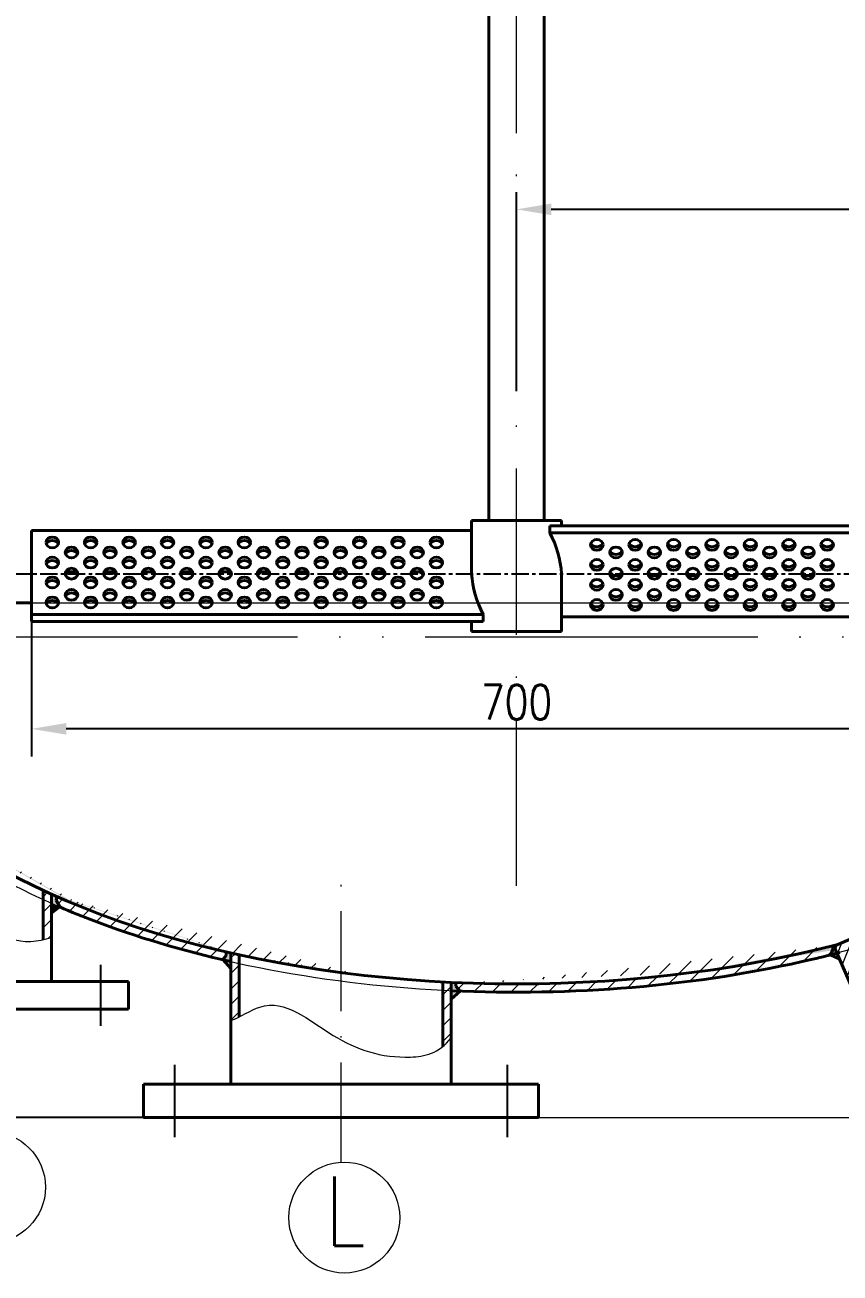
# Model space of a CAD drawing. Header units: millimetres. Extents: x 3080 to 3710, y -594 to 0.
# Drawn here: x 3166.5 to 3225.3, y -364.4 to -274.3 of the extents above; entities that cross this region are included whole.
import ezdxf

# ---------------------------------------------------------------- set-up
doc = ezdxf.new("R2010")
doc.units = ezdxf.units.MM
for name, pattern in [('ACAD_ISO04W100', [30, 24, -3, 0, -3]), ('ACAD_ISO05W100', [33, 24, -3, 0, -3, 0, -3]), ('ACAD_ISO10W100', [18, 12, -3, 0, -3]), ('CENTER', [2, 1.25, -0.25, 0.25, -0.25])]:
    doc.linetypes.add(name, pattern=pattern)
doc.layers.add('中心线', color=1, linetype='CENTER')
doc.layers.add('文本标注', color=6, linetype='Continuous')
for name, color, linetype, lineweight in [('双点划线', 7, 'ACAD_ISO05W100', 20), ('图层1', 7, 'Continuous', 40), ('点划线', 7, 'ACAD_ISO10W100', 20), ('点化线', 3, 'ACAD_ISO04W100', 25), ('粗实线', 7, 'Continuous', 40), ('细实线', 7, 'Continuous', 20)]:
    doc.layers.add(name, color=color, linetype=linetype, lineweight=lineweight)
doc.styles.add('HZTXT', font='txt.shx', dxfattribs={"bigfont": 'hztxt.shx'})
doc.styles.add('样式 1', font='txt.shx', dxfattribs={"width": 0.8, "bigfont": 'hztxt.shx'})
doc.dimstyles.new('ISO-25', dxfattribs={"dimtxt": 3, "dimasz": 2.5, "dimexe": 1.25, "dimexo": 0, "dimtad": 1, "dimlfac": 6, "dimtxsty": 'HZTXT', "dimcen": 2.5, "dimadec": 0, "dimazin": 0, "dimtfac": 1, "dimtmove": 0, "dimatfit": 3, "dimfxl": 0, "dimarcsym": 0})
pattern_1 = [(45, (-2351.8628, -521.46454), (-0.56126601, 0.56126601), [])]
pattern_2 = [(45, (-2351.8628, -521.4645), (-0.67351921, 0.67351921), [])]

# ---------------------------------------------------------------- blocks, each defined once
blk = doc.blocks.new('A$C26D55DB2')
at = {"layer": '细实线', "ltscale": 0.2}
h = blk.add_hatch(dxfattribs=at)
h.set_pattern_fill('ANSI31', color=256, scale=0.166667, angle=192, style=0)
h.set_pattern_definition([(237, (300.6436, 245.9719), (0.4437963, -0.2882047), [])])
h.paths.add_polyline_path([(15.474, 7.166), (15.276, 7.294), (11.119, 6.411), (10.991, 6.213), (11.788, 2.464), (11.986, 2.335), (14.125, 2.79), (13.606, 5.235), (13.769, 5.27), (13.655, 5.803), (14.144, 5.908), (14.084, 6.189), (14.627, 6.013), (14.622, 6.012), (14.738, 5.476), (14.91, 5.513), (15.429, 3.067), (16.143, 3.219), (16.271, 3.417)])
h.paths.add_polyline_path([(14.91, 5.513), (14.738, 5.476), (15.232, 3.196), (15.429, 3.067)])
h.paths.add_polyline_path([(13.769, 5.27), (13.606, 5.235), (14.125, 2.79), (14.254, 2.988)], flags=17)
h.paths.add_polyline_path([(2.999, 0.425), (5.139, 0.88), (5.267, 1.078), (4.47, 4.827), (4.272, 4.955), (0.115, 4.072), (-0.013, 3.874), (0.784, 0.125), (0.981, -0.004), (1.695, 0.148), (1.175, 2.593), (1.346, 2.63), (1.234, 3.169), (1.654, 3.547), (1.713, 3.266), (2.203, 3.369), (2.316, 2.836), (2.479, 2.87)])
h.paths.add_polyline_path([(2.801, 0.554), (2.999, 0.425), (2.479, 2.87), (2.316, 2.836)], flags=17)
h.paths.add_polyline_path([(1.695, 0.148), (1.823, 0.346), (1.346, 2.63), (1.175, 2.593)], flags=17)
at = {"layer": '图层1'}
blk.add_line((15.232, 3.196), (14.633, 6.015), dxfattribs=at)
at = {"layer": '点划线'}
for p, q in [((14.824, 2.705), (14.024, 6.466)), ((1.576, 3.872), (2.399, 0))]:
    blk.add_line(p, q, dxfattribs=at)
at = {"layer": '点化线', "color": 7, "ltscale": 0.5}
blk.add_line((8.735, 0.792), (7.523, 6.498), dxfattribs=at)
at = {"layer": '粗实线', "ltscale": 0.2}
for p, q in [((15.195, 7.277), (11.201, 6.428)), ((16.254, 3.498), (15.491, 7.085)), ((11.771, 2.545), (11.008, 6.132)), ((13.655, 5.803), (14.633, 6.014)), ((14.084, 6.189), (13.664, 5.811)), ((14.084, 6.189), (14.633, 6.014)), ((14.91, 5.513), (13.606, 5.235)), ((5.25, 1.159), (4.487, 4.746)), ((0.766, 0.206), (0.004, 3.793)), ((1.654, 3.547), (1.234, 3.169)), ((2.203, 3.369), (1.234, 3.166)), ((1.654, 3.547), (2.191, 3.372)), ((16.061, 3.202), (12.067, 2.353)), ((15.232, 3.196), (14.254, 2.988)), ((15.232, 3.196), (15.429, 3.067)), ((1.175, 2.593), (2.479, 2.87)), ((14.254, 2.988), (14.125, 2.79)), ((1.823, 0.346), (1.695, 0.148)), ((2.801, 0.554), (1.822, 0.35)), ((2.801, 0.554), (2.999, 0.425))]:
    blk.add_line(p, q, dxfattribs=at)
at = {"layer": '粗实线'}
for p, q in [((4.191, 4.938), (11.201, 6.428)), ((4.171, 4.934), (0.197, 4.089)), ((4.191, 4.938), (4.171, 4.934)), ((4.171, 4.934), (4.171, 4.934)), ((12.067, 2.353), (5.057, 0.863)), ((5.057, 0.863), (1.063, 0.014))]:
    blk.add_line(p, q, dxfattribs=at)
at = {"layer": '粗实线', "ltscale": 0.5}
for p, q in [((14.254, 2.988), (13.655, 5.803)), ((1.823, 0.346), (1.234, 3.169)), ((2.801, 0.554), (2.203, 3.369))]:
    blk.add_line(p, q, dxfattribs=at)
at = {"layer": '粗实线', "ltscale": 0.2}
for centre, start, end in [((15.247, 7.033), 12, 102), ((11.253, 6.184), 102, 192), ((0.249, 3.845), 102, 192), ((16.009, 3.446), 282, 12), ((12.015, 2.597), 192, 282), ((5.005, 1.107), 282, 12), ((1.011, 0.258), 192, 282)]:
    blk.add_arc(centre, 0.25, start, end, dxfattribs=at)
at = {"layer": '粗实线'}
blk.add_arc((4.243, 4.694), 0.25, 12, 102, dxfattribs=at)
at = {"layer": '细实线', "ltscale": 0.5}
for p, q in [((15.429, 3.067), (14.91, 5.513)), ((14.125, 2.79), (13.606, 5.235)), ((1.695, 0.148), (1.175, 2.593)), ((2.999, 0.425), (2.479, 2.87))]:
    blk.add_line(p, q, dxfattribs=at)
blk = doc.blocks.new('*D86')
at = {"layer": 'Defpoints', "color": 0}
for p in [(3201.948, -287.623), (3201.948, -300.744), (3267.548, -300.744)]:
    blk.add_point(p, dxfattribs=at)
at = {"layer": '细实线', "color": 0, "lineweight": -2}
for p, q in [((3201.948, -300.744), (3201.948, -286.373)), ((3267.548, -300.744), (3267.548, -286.373)), ((3265.048, -287.623), (3204.448, -287.623))]:
    blk.add_line(p, q, dxfattribs=at)
at = {"layer": '细实线', "color": 0}
for points in [[(3204.448, -287.206), (3204.448, -288.039), (3201.948, -287.623)], [(3265.048, -287.206), (3265.048, -288.039), (3267.548, -287.623)]]:
    blk.add_solid(points, dxfattribs=at)
at = {"layer": '细实线', "color": 0, "insert": (3234.748, -285.498), "char_height": 3, "attachment_point": 5, "style": '样式 1'}
blk.add_mtext('658', dxfattribs=at)
blk = doc.blocks.new('*D97')
at = {"layer": 'Defpoints', "color": 0}
for p in [(3151.225, -315.993), (3123.778, -353.138), (3175.034, -353.138)]:
    blk.add_point(p, dxfattribs=at)
at = {"layer": '细实线', "color": 0, "lineweight": -2}
for p, q in [((3151.225, -315.993), (3122.528, -315.993)), ((3123.778, -318.493), (3123.778, -350.638)), ((3175.034, -353.138), (3122.528, -353.138))]:
    blk.add_line(p, q, dxfattribs=at)
at = {"layer": '细实线', "color": 0}
for points in [[(3123.362, -318.493), (3124.195, -318.493), (3123.778, -315.993)], [(3123.362, -350.638), (3124.195, -350.638), (3123.778, -353.138)]]:
    blk.add_solid(points, dxfattribs=at)
at = {"layer": '细实线', "color": 0, "insert": (3121.653, -334.565), "char_height": 3, "attachment_point": 5, "rotation": 90, "style": '样式 1'}
blk.add_mtext('360', dxfattribs=at)

msp = doc.modelspace()

# ---------------------------------------------------------------- hatches: boundary and pattern name
at = {"layer": '粗实线'}
h = msp.add_hatch(color=7, dxfattribs=at)
edge = h.paths.add_edge_path()
edge.add_arc((3225.2464, -340.9202), 0.3, 113.367233, 203.367233, ccw=False)
edge.add_ellipse((3201.948, -318.4936), major_axis=(50, 0), ratio=0.4999999, start_angle=297.102697, end_angle=297.618935, ccw=False)
edge.add_line((3224.7273, -340.7484), (3224.7897, -340.9715))
edge.add_line((3224.7897, -340.9715), (3224.5913, -341.3873))
edge.add_ellipse((3201.948, -318.4936), major_axis=(-50.6, 0), ratio=0.5059288, start_angle=116.583235, end_angle=117.189024)
edge.add_line((3225.0685, -341.2649), (3224.971, -341.0392))
edge = h.paths.add_edge_path()
edge.add_ellipse((3201.948, -318.4936), major_axis=(-50.6, 0), ratio=0.5059288, start_angle=116.583235, end_angle=117.189024, ccw=False)
edge.add_line((3224.5913, -341.3873), (3225.262, -341.7128))
edge.add_line((3225.262, -341.7128), (3225.0685, -341.2649))
edge = h.paths.add_edge_path()
edge.add_line((3242.4848, -333.2774), (3242.3843, -333.1018))
edge.add_ellipse((3201.948, -318.4936), major_axis=(-50.0002, 0.1004), ratio=0.4946281, start_angle=143.321136, end_angle=144.028291, ccw=False)
edge.add_arc((3242.1373, -333.6224), 0.3, 23.367233, 113.367233, ccw=False)
edge.add_line((3242.4127, -333.5034), (3242.5332, -333.7823))
edge.add_ellipse((3201.948, -318.4936), major_axis=(-50.6, 0), ratio=0.5059288, start_angle=143.329116, end_angle=144.033985)
edge.add_line((3242.9019, -333.5286), (3242.4848, -333.2774))
edge = h.paths.add_edge_path()
edge.add_ellipse((3201.948, -318.4936), major_axis=(-50.6, 0), ratio=0.5059288, start_angle=143.329116, end_angle=144.033985, ccw=False)
edge.add_line((3242.5332, -333.7823), (3242.7065, -334.1834))
edge.add_line((3242.7065, -334.1834), (3242.9019, -333.5286))
at = {"layer": '细实线'}
h = msp.add_hatch(color=7, dxfattribs=at)
edge = h.paths.add_edge_path()
edge.add_ellipse((3201.948, -318.4936), major_axis=(50, 0), ratio=0.4999999, start_angle=211.331074, end_angle=211.929492, ccw=False)
edge.add_line((3159.2391, -331.4931), (3159.2166, -331.7014))
edge.add_line((3159.2166, -331.7014), (3158.9583, -332.0378))
edge.add_spline(control_points=[(3158.9583, -332.0378), (3159.1402, -332.1861), (3159.3252, -332.3334), (3159.513, -332.4796)], knot_values=[3.6921616, 3.6921616, 3.6921616, 3.6921616, 3.7126354, 3.7126354, 3.7126354, 3.7126354], degree=3, periodic=0)
edge.add_line((3159.513, -332.4796), (3159.513, -331.7155))
edge = h.paths.add_edge_path()
edge.add_spline(control_points=[(3159.513, -332.4796), (3159.3252, -332.3334), (3159.1402, -332.1861), (3158.9583, -332.0378)], knot_values=[3.6921616, 3.6921616, 3.6921616, 3.6921616, 3.7126354, 3.7126354, 3.7126354, 3.7126354], degree=3, periodic=0)
edge.add_line((3158.9583, -332.0378), (3159.513, -332.7409))
edge.add_line((3159.513, -332.7409), (3159.513, -332.4796))
h = msp.add_hatch(dxfattribs=at)
h.set_pattern_fill('ANSI31', scale=0.25, style=0)
h.set_pattern_definition(pattern_1)
edge = h.paths.add_edge_path()
edge.add_spline(control_points=[(3160.113, -332.936), (3159.9098, -332.785), (3159.7098, -332.6329), (3159.513, -332.4796)], knot_values=[3.7126354, 3.7126354, 3.7126354, 3.7126354, 3.7340883, 3.7340883, 3.7340883, 3.7340883], degree=3, periodic=0)
edge.add_line((3159.513, -332.4796), (3159.513, -338.9634))
edge.add_spline(control_points=[(3159.513, -338.9634), (3159.7135, -338.892), (3159.9134, -338.8262), (3160.113, -338.775)], knot_values=[7.3653438, 7.3653438, 7.3653438, 7.3653438, 9.4562547, 9.4562547, 9.4562547, 9.4562547], degree=3, periodic=0)
edge.add_line((3160.113, -338.775), (3160.113, -332.936))
edge = h.paths.add_edge_path()
edge.add_ellipse((3201.948, -318.4936), major_axis=(50, 0), ratio=0.4999999, start_angle=211.929492, end_angle=213.206774, ccw=False)
edge.add_line((3159.513, -331.7155), (3159.513, -332.4796))
edge.add_spline(control_points=[(3159.513, -332.4796), (3159.7098, -332.6329), (3159.9098, -332.785), (3160.113, -332.936)], knot_values=[3.7126354, 3.7126354, 3.7126354, 3.7126354, 3.7340883, 3.7340883, 3.7340883, 3.7340883], degree=3, periodic=0)
edge.add_line((3160.113, -332.936), (3160.113, -332.1851))
edge = h.paths.add_edge_path()
edge.add_spline(control_points=[(3168.393, -337.6853), (3168.1916, -337.5954), (3167.9916, -337.5046), (3167.793, -337.4129)], knot_values=[3.9672406, 3.9672406, 3.9672406, 3.9672406, 3.9832712, 3.9832712, 3.9832712, 3.9832712], degree=3, periodic=0)
edge.add_line((3167.793, -337.4129), (3167.793, -340.2997))
edge.add_spline(control_points=[(3167.793, -340.2997), (3167.9927, -340.2564), (3168.1928, -340.2053), (3168.393, -340.1516)], knot_values=[35.9978617, 35.9978617, 35.9978617, 35.9978617, 38.0094223, 38.0094223, 38.0094223, 38.0094223], degree=3, periodic=0)
edge.add_line((3168.393, -340.1516), (3168.393, -337.6853))
edge = h.paths.add_edge_path()
edge.add_ellipse((3201.948, -318.4936), major_axis=(50, 0), ratio=0.4999999, start_angle=226.913669, end_angle=227.848013, ccw=False)
edge.add_line((3167.793, -336.7517), (3167.793, -337.4129))
edge.add_spline(control_points=[(3167.793, -337.4129), (3167.9916, -337.5046), (3168.1916, -337.5954), (3168.393, -337.6853)], knot_values=[3.9672406, 3.9672406, 3.9672406, 3.9672406, 3.9832712, 3.9832712, 3.9832712, 3.9832712], degree=3, periodic=0)
edge.add_line((3168.393, -337.6853), (3168.393, -337.0278))
h = msp.add_hatch(color=7, dxfattribs=at)
edge = h.paths.add_edge_path()
edge.add_ellipse((3201.948, -318.4936), major_axis=(50, 0), ratio=0.4999999, start_angle=227.848013, end_angle=228.426339, ccw=False)
edge.add_line((3168.393, -337.0278), (3168.393, -337.6853))
edge.add_spline(control_points=[(3168.393, -337.6853), (3168.5873, -337.7721), (3168.7828, -337.8582), (3168.9797, -337.9434)], knot_values=[3.9832712, 3.9832712, 3.9832712, 3.9832712, 3.9987316, 3.9987316, 3.9987316, 3.9987316], degree=3, periodic=0)
edge.add_line((3168.9797, -337.9434), (3168.7285, -337.4447))
edge.add_line((3168.7285, -337.4447), (3168.7689, -337.1962))
h = msp.add_hatch(dxfattribs=at)
h.set_pattern_fill('ANSI31', scale=0.3, style=0)
h.set_pattern_definition(pattern_2)
edge = h.paths.add_edge_path()
edge.add_ellipse((3201.948, -318.4936), major_axis=(50, 0), ratio=0.4999999, start_angle=228.426339, end_angle=245.229925, ccw=False)
edge.add_line((3168.7689, -337.1962), (3168.7285, -337.4447))
edge.add_line((3168.7285, -337.4447), (3168.9797, -337.9434))
edge.add_spline(control_points=[(3168.9797, -337.9434), (3169.7886, -338.2937), (3170.6193, -338.631), (3171.8691, -339.1062), (3172.2725, -339.2548), (3172.6801, -339.4004)], knot_values=[3.9987316, 3.9987316, 3.9987316, 3.9987316, 4.0622591, 4.0622591, 4.0920364, 4.0920364, 4.0920364, 4.0920364], degree=3, periodic=0)
edge.add_spline(control_points=[(3172.6801, -339.4004), (3174.4375, -340.028), (3176.2742, -340.5986), (3178.175, -341.108)], knot_values=[4.0920364, 4.0920364, 4.0920364, 4.0920364, 4.2204227, 4.2204227, 4.2204227, 4.2204227], degree=3, periodic=0)
edge.add_spline(control_points=[(3178.175, -341.108), (3179.0233, -341.3353), (3179.8843, -341.5505), (3180.7567, -341.7531)], knot_values=[4.2204227, 4.2204227, 4.2204227, 4.2204227, 4.2777151, 4.2777151, 4.2777151, 4.2777151], degree=3, periodic=0)
edge.add_line((3180.7331, -341.7475), (3180.9991, -341.4376))
edge.add_line((3180.9991, -341.4376), (3180.9991, -341.1935))
h = msp.add_hatch(color=7, dxfattribs=at)
edge = h.paths.add_edge_path()
edge.add_spline(control_points=[(3168.9797, -337.9434), (3168.7828, -337.8582), (3168.5873, -337.7721), (3168.393, -337.6853)], knot_values=[3.9832712, 3.9832712, 3.9832712, 3.9832712, 3.9987316, 3.9987316, 3.9987316, 3.9987316], degree=3, periodic=0)
edge.add_line((3168.393, -337.6853), (3168.393, -338.4007))
edge.add_line((3168.393, -338.4007), (3168.9797, -337.9434))
h = msp.add_hatch(color=7, dxfattribs=at)
edge = h.paths.add_edge_path()
edge.add_ellipse((3201.948, -318.4936), major_axis=(50, 0), ratio=0.4999999, start_angle=245.229925, end_angle=245.652038, ccw=False)
edge.add_line((3180.9991, -341.1935), (3180.9991, -341.4376))
edge.add_line((3180.9991, -341.4376), (3180.7422, -341.737))
edge.add_line((3180.7422, -341.737), (3180.7567, -341.7531))
edge.add_spline(control_points=[(3180.7567, -341.7531), (3180.9486, -341.7977), (3181.1411, -341.8416), (3181.3341, -341.885)], knot_values=[4.2777151, 4.2777151, 4.2777151, 4.2777151, 4.2903183, 4.2903183, 4.2903183, 4.2903183], degree=3, periodic=0)
edge.add_line((3181.3341, -341.885), (3181.3341, -341.27))
edge = h.paths.add_edge_path()
edge.add_spline(control_points=[(3181.3341, -341.885), (3181.1411, -341.8416), (3180.9486, -341.7977), (3180.7567, -341.7531)], knot_values=[4.2777151, 4.2777151, 4.2777151, 4.2777151, 4.2903183, 4.2903183, 4.2903183, 4.2903183], degree=3, periodic=0)
edge.add_line((3180.7567, -341.7531), (3181.3341, -342.3933))
edge.add_line((3181.3341, -342.3933), (3181.3341, -341.885))
h = msp.add_hatch(dxfattribs=at)
h.set_pattern_fill('ANSI31', scale=0.3, style=0)
h.set_pattern_definition(pattern_2)
edge = h.paths.add_edge_path()
edge.add_spline(control_points=[(3212.8021, -343.501), (3214.9053, -343.2684), (3216.979, -342.9683), (3219.0066, -342.603)], knot_values=[4.9298655, 4.9298655, 4.9298655, 4.9298655, 5.0582936, 5.0582936, 5.0582936, 5.0582936], degree=3, periodic=0)
edge.add_spline(control_points=[(3219.0066, -342.603), (3220.4742, -342.3387), (3221.9176, -342.0402), (3223.7603, -341.6077), (3224.1872, -341.5038), (3224.6112, -341.3969)], knot_values=[5.0582936, 5.0582936, 5.0582936, 5.0582936, 5.1512501, 5.1512501, 5.1795241, 5.1795241, 5.1795241, 5.1795241], degree=3, periodic=0)
edge.add_line((3224.5835, -341.4038), (3224.7897, -340.9715))
edge.add_line((3224.7897, -340.9715), (3224.7273, -340.7484))
edge.add_ellipse((3201.948, -318.4936), major_axis=(50, 0), ratio=0.4999999, start_angle=264.976287, end_angle=297.102697, ccw=False)
edge.add_line((3197.5696, -343.3975), (3197.5696, -343.65))
edge.add_line((3197.5696, -343.65), (3197.8794, -344.0111))
edge.add_spline(control_points=[(3197.8786, -344.0111), (3198.3156, -344.0288), (3198.7531, -344.0437), (3199.1909, -344.0556)], knot_values=[4.6313991, 4.6313991, 4.6313991, 4.6313991, 4.6575491, 4.6575491, 4.6575491, 4.6575491], degree=3, periodic=0)
edge.add_spline(control_points=[(3199.1909, -344.0556), (3201.3418, -344.1145), (3203.5002, -344.1043), (3205.6485, -344.0251)], knot_values=[4.6575491, 4.6575491, 4.6575491, 4.6575491, 4.7860251, 4.7860251, 4.7860251, 4.7860251], degree=3, periodic=0)
edge.add_spline(control_points=[(3205.6485, -344.0251), (3207.2033, -343.9679), (3208.7528, -343.8746), (3211.1316, -343.6745), (3211.9692, -343.593), (3212.8021, -343.501)], knot_values=[4.7860251, 4.7860251, 4.7860251, 4.7860251, 4.8790023, 4.8790023, 4.9298655, 4.9298655, 4.9298655, 4.9298655], degree=3, periodic=0)
h = msp.add_hatch(dxfattribs=at)
h.set_pattern_fill('ANSI31', scale=0.25, style=0)
h.set_pattern_definition(pattern_1)
edge = h.paths.add_edge_path()
edge.add_spline(control_points=[(3181.9341, -342.0174), (3181.7336, -341.9739), (3181.5335, -341.9298), (3181.3341, -341.885)], knot_values=[4.2903183, 4.2903183, 4.2903183, 4.2903183, 4.3033407, 4.3033407, 4.3033407, 4.3033407], degree=3, periodic=0)
edge.add_line((3181.3341, -341.885), (3181.3341, -346.1362))
edge.add_spline(control_points=[(3181.3341, -346.1362), (3181.5347, -346.0649), (3181.7348, -345.9734), (3181.9341, -345.8739)], knot_values=[7.3653438, 7.3653438, 7.3653438, 7.3653438, 8.5268917, 8.5268917, 8.5268917, 8.5268917], degree=3, periodic=0)
edge.add_line((3181.9341, -345.8739), (3181.9341, -342.0174))
edge = h.paths.add_edge_path()
edge.add_ellipse((3201.948, -318.4936), major_axis=(50, 0), ratio=0.4999999, start_angle=245.652038, end_angle=246.404494, ccw=False)
edge.add_line((3181.3341, -341.27), (3181.3341, -341.885))
edge.add_spline(control_points=[(3181.3341, -341.885), (3181.5335, -341.9298), (3181.7336, -341.9739), (3181.9341, -342.0174)], knot_values=[4.2903183, 4.2903183, 4.2903183, 4.2903183, 4.3033407, 4.3033407, 4.3033407, 4.3033407], degree=3, periodic=0)
edge.add_line((3181.9341, -342.0174), (3181.9341, -341.4034))
edge = h.paths.add_edge_path()
edge.add_spline(control_points=[(3197.2341, -343.9829), (3197.0374, -343.9736), (3196.8408, -343.9638), (3196.6409, -343.9532), (3196.6375, -343.953), (3196.6341, -343.9528)], knot_values=[4.6065509, 4.6065509, 4.6065509, 4.6065509, 4.6183346, 4.6183346, 4.6185383, 4.6185383, 4.6185383, 4.6185383], degree=3, periodic=0)
edge.add_line((3196.6341, -343.9528), (3196.6341, -348.0029))
edge.add_spline(control_points=[(3196.6341, -348.0029), (3196.8409, -347.8342), (3197.0418, -347.6284), (3197.2341, -347.3775)], knot_values=[36.7950785, 36.7950785, 36.7950785, 36.7950785, 37.8541913, 37.8541913, 37.8541913, 37.8541913], degree=3, periodic=0)
edge.add_line((3197.2341, -347.3775), (3197.2341, -343.9829))
edge = h.paths.add_edge_path()
edge.add_ellipse((3201.948, -318.4936), major_axis=(50, 0), ratio=0.4999999, start_angle=263.899247, end_angle=264.590284, ccw=False)
edge.add_line((3196.6341, -343.352), (3196.6341, -343.9528))
edge.add_spline(control_points=[(3196.6341, -343.9528), (3196.6375, -343.953), (3196.6409, -343.9532), (3196.8408, -343.9638), (3197.0374, -343.9736), (3197.2341, -343.9829)], knot_values=[4.6065509, 4.6065509, 4.6065509, 4.6065509, 4.6067546, 4.6067546, 4.6185383, 4.6185383, 4.6185383, 4.6185383], degree=3, periodic=0)
edge.add_line((3197.2341, -343.9829), (3197.2341, -343.3822))
h = msp.add_hatch(color=7, dxfattribs=at)
edge = h.paths.add_edge_path()
edge.add_line((3197.5696, -343.65), (3197.5696, -343.3975))
edge.add_ellipse((3201.948, -318.4936), major_axis=(50, 0), ratio=0.4999999, start_angle=264.590284, end_angle=264.976287, ccw=False)
edge.add_line((3197.2341, -343.3822), (3197.2341, -343.9829))
edge.add_spline(control_points=[(3197.2341, -343.9829), (3197.4488, -343.993), (3197.6636, -344.0024), (3197.8786, -344.0111)], knot_values=[4.6185383, 4.6185383, 4.6185383, 4.6185383, 4.6313991, 4.6313991, 4.6313991, 4.6313991], degree=3, periodic=0)
edge.add_line((3197.8786, -344.0111), (3197.879, -344.0107))
edge.add_line((3197.879, -344.0107), (3197.5696, -343.65))
edge = h.paths.add_edge_path()
edge.add_spline(control_points=[(3197.8786, -344.0111), (3197.6636, -344.0024), (3197.4488, -343.993), (3197.2341, -343.9829)], knot_values=[4.6185383, 4.6185383, 4.6185383, 4.6185383, 4.6313991, 4.6313991, 4.6313991, 4.6313991], degree=3, periodic=0)
edge.add_line((3197.2341, -343.9829), (3197.2341, -344.606))
edge.add_line((3197.2341, -344.606), (3197.8786, -344.0111))

# ---------------------------------------------------------------- linework, layer by layer
at = {"layer": '中心线', "color": 7}
msp.add_line((3165.5717, -313.9022), (3238.2037, -313.9022), dxfattribs=at)
at = {"layer": '双点划线', "color": 7}
msp.add_line((3252.548, -318.4936), (3151.348, -318.4936), dxfattribs=at)
at = {"layer": '文本标注', "color": 7}
for p, q in [((3166.9484, -317.4061), (3166.9484, -327.098)), ((3234.4484, -325.098), (3169.4484, -325.098))]:
    msp.add_line(p, q, dxfattribs=at)
msp.add_solid([(3169.4484, -324.6813), (3169.4484, -325.5147), (3166.9484, -325.098)], dxfattribs=at)
at = {"layer": '点划线', "color": 7}
msp.add_line((3201.9481, -336.418), (3201.9484, -43.9225), dxfattribs=at)
at = {"layer": '点划线', "color": 7, "ltscale": 0.6}
msp.add_line((3189.284, -356.3586), (3189.2845, -334.706), dxfattribs=at)
at = {"layer": '点化线', "color": 7}
for p, q in [((3171.951, -346.5093), (3171.951, -342.1113)), ((3177.2841, -354.5513), (3177.2841, -349.3242)), ((3201.2841, -354.5513), (3201.2841, -349.3242))]:
    msp.add_line(p, q, dxfattribs=at)
at = {"layer": '粗实线', "color": 7}
for p, q in [((3199.9484, -310.0633), (3199.9484, -194.9653)), ((3203.9484, -194.9653), (3203.9484, -310.0633)), ((3198.6984, -310.0633), (3205.1984, -310.0633)), ((3198.6984, -310.0633), (3198.6984, -313.9022)), ((3204.3565, -310.4608), (3236.9484, -310.4608)), ((3204.3565, -310.9608), (3204.3565, -310.4608)), ((3205.1984, -310.0633), (3205.1984, -310.4608)), ((3166.9484, -310.7814), (3166.9484, -317.3436)), ((3198.6984, -310.7814), (3166.9484, -310.7814)), ((3204.3565, -310.9608), (3236.9484, -310.9608)), ((3205.1984, -313.9022), (3205.1984, -318.0633)), ((3166.9484, -315.9936), (3151.9484, -315.9936)), ((3199.5402, -316.8436), (3166.9484, -316.8436)), ((3199.5402, -317.3436), (3199.5402, -316.8436)), ((3199.5402, -317.3436), (3166.9484, -317.3436)), ((3198.6984, -317.3436), (3198.6984, -318.0633)), ((3205.1984, -317.023), (3236.9484, -317.023)), ((3205.1984, -318.0633), (3198.6984, -318.0633)), ((3199.9484, -318.0633), (3203.9484, -318.0633)), ((3167.793, -340.2997), (3167.793, -336.7517)), ((3168.393, -343.3113), (3168.393, -337.027)), ((3168.7689, -337.1962), (3168.7285, -337.4447)), ((3168.7285, -337.4447), (3168.9797, -337.9434)), ((3168.9797, -337.9434), (3168.393, -338.4007)), ((3180.9991, -341.1852), (3180.9991, -341.4376)), ((3224.7897, -340.9715), (3224.5913, -341.3873)), ((3224.7273, -340.7484), (3224.7897, -340.9715)), ((3180.9991, -341.4376), (3180.7422, -341.737)), ((3180.7422, -341.737), (3181.3345, -342.3937)), ((3181.3341, -350.7378), (3181.3341, -341.27)), ((3181.9341, -345.8739), (3181.9341, -341.4034)), ((3224.5913, -341.3873), (3225.262, -341.7128)), ((3173.952, -343.3113), (3153.954, -343.3113)), ((3173.952, -345.3093), (3173.952, -343.3113)), ((3196.6341, -348.0029), (3196.6341, -343.352)), ((3197.2341, -350.7378), (3197.2341, -343.3822)), ((3197.5696, -343.3975), (3197.5696, -343.65)), ((3197.5696, -343.65), (3197.879, -344.0107)), ((3197.879, -344.0107), (3197.2341, -344.606)), ((3153.954, -345.3093), (3173.952, -345.3093)), ((3175.0341, -353.1378), (3175.0341, -350.7378)), ((3175.0341, -350.7378), (3203.5341, -350.7378)), ((3189.2841, -350.7378), (3197.2341, -350.7378)), ((3203.5341, -350.7378), (3203.5341, -353.1378)), ((3203.5341, -353.1378), (3175.0341, -353.1378))]:
    msp.add_line(p, q, dxfattribs=at)
for centre, radius, start, end in [((3168.4484, -311.998), 0.494, 29.111146, 150.888854), ((3171.2197, -311.998), 0.494, 29.111146, 150.888854), ((3173.9909, -311.998), 0.494, 29.111146, 150.888854), ((3176.7622, -311.998), 0.494, 29.111146, 150.888854), ((3179.5335, -311.998), 0.494, 29.111146, 150.888854), ((3182.3048, -311.998), 0.494, 29.111146, 150.888854), ((3185.0761, -311.998), 0.494, 29.111146, 150.888854), ((3187.8473, -311.998), 0.494, 29.111146, 150.888854), ((3190.6186, -311.998), 0.494, 29.111146, 150.888854), ((3193.3899, -311.998), 0.494, 29.111146, 150.888854), ((3196.1612, -311.998), 0.494, 29.111146, 150.888854), ((3197.5176, -314.5094), 7.7048, 4.520147, 27.423872), ((3169.834, -312.7243), 0.494, 29.111146, 150.888854), ((3169.834, -312.7243), 0.494, 29.111146, 150.888854), ((3172.6053, -312.7243), 0.494, 29.111146, 150.888854), ((3172.6053, -312.7243), 0.494, 29.111146, 150.888854), ((3175.3766, -312.7243), 0.494, 29.111146, 150.888854), ((3175.3766, -312.7243), 0.494, 29.111146, 150.888854), ((3178.1479, -312.7243), 0.494, 29.111146, 150.888854), ((3178.1479, -312.7243), 0.494, 29.111146, 150.888854), ((3180.9191, -312.7243), 0.494, 29.111146, 150.888854), ((3180.9191, -312.7243), 0.494, 29.111146, 150.888854), ((3183.6904, -312.7243), 0.494, 29.111146, 150.888854), ((3183.6904, -312.7243), 0.494, 29.111146, 150.888854), ((3186.4617, -312.7243), 0.494, 29.111146, 150.888854), ((3186.4617, -312.7243), 0.494, 29.111146, 150.888854), ((3189.233, -312.7243), 0.494, 29.111146, 150.888854), ((3189.233, -312.7243), 0.494, 29.111146, 150.888854), ((3192.0043, -312.7243), 0.494, 29.111146, 150.888854), ((3192.0043, -312.7243), 0.494, 29.111146, 150.888854), ((3194.7755, -312.7243), 0.494, 29.111146, 150.888854), ((3194.7755, -312.7243), 0.494, 29.111146, 150.888854), ((3207.7355, -311.4745), 0.494, 209.111146, 330.888854), ((3209.1212, -312.0231), 0.494, 209.111146, 330.888854), ((3209.1212, -312.0231), 0.494, 209.111146, 330.888854), ((3210.5068, -311.4745), 0.494, 209.111146, 330.888854), ((3211.8925, -312.0231), 0.494, 209.111146, 330.888854), ((3211.8925, -312.0231), 0.494, 209.111146, 330.888854), ((3213.2781, -311.4745), 0.494, 209.111146, 330.888854), ((3214.6637, -312.0231), 0.494, 209.111146, 330.888854), ((3214.6637, -312.0231), 0.494, 209.111146, 330.888854), ((3216.0494, -311.4745), 0.494, 209.111146, 330.888854), ((3217.435, -312.0231), 0.494, 209.111146, 330.888854), ((3217.435, -312.0231), 0.494, 209.111146, 330.888854), ((3218.8207, -311.4745), 0.494, 209.111146, 330.888854), ((3220.2063, -312.0231), 0.494, 209.111146, 330.888854), ((3220.2063, -312.0231), 0.494, 209.111146, 330.888854), ((3221.5919, -311.4745), 0.494, 209.111146, 330.888854), ((3222.9776, -312.0231), 0.494, 209.111146, 330.888854), ((3222.9776, -312.0231), 0.494, 209.111146, 330.888854), ((3224.3632, -311.4745), 0.494, 209.111146, 330.888854), ((3168.4484, -313.4506), 0.494, 29.111146, 150.888854), ((3171.2197, -313.4506), 0.494, 29.111146, 150.888854), ((3173.9909, -313.4506), 0.494, 29.111146, 150.888854), ((3176.7622, -313.4506), 0.494, 29.111146, 150.888854), ((3179.5335, -313.4506), 0.494, 29.111146, 150.888854), ((3182.3048, -313.4506), 0.494, 29.111146, 150.888854), ((3185.0761, -313.4506), 0.494, 29.111146, 150.888854), ((3187.8473, -313.4506), 0.494, 29.111146, 150.888854), ((3190.6186, -313.4506), 0.494, 29.111146, 150.888854), ((3193.3899, -313.4506), 0.494, 29.111146, 150.888854), ((3196.1612, -313.4506), 0.494, 29.111146, 150.888854), ((3207.7355, -312.9179), 0.494, 209.111146, 330.888854), ((3210.5068, -312.9179), 0.494, 209.111146, 330.888854), ((3213.2781, -312.9179), 0.494, 209.111146, 330.888854), ((3216.0494, -312.9179), 0.494, 209.111146, 330.888854), ((3218.8207, -312.9179), 0.494, 209.111146, 330.888854), ((3221.5919, -312.9179), 0.494, 209.111146, 330.888854), ((3224.3632, -312.9179), 0.494, 209.111146, 330.888854), ((3169.834, -314.2528), 0.494, 29.111146, 150.888854), ((3169.834, -314.2528), 0.494, 29.111146, 150.888854), ((3172.6053, -314.2528), 0.494, 29.111146, 150.888854), ((3172.6053, -314.2528), 0.494, 29.111146, 150.888854), ((3175.3766, -314.2528), 0.494, 29.111146, 150.888854), ((3175.3766, -314.2528), 0.494, 29.111146, 150.888854), ((3178.1479, -314.2528), 0.494, 29.111146, 150.888854), ((3178.1479, -314.2528), 0.494, 29.111146, 150.888854), ((3180.9191, -314.2528), 0.494, 29.111146, 150.888854), ((3180.9191, -314.2528), 0.494, 29.111146, 150.888854), ((3183.6904, -314.2528), 0.494, 29.111146, 150.888854), ((3183.6904, -314.2528), 0.494, 29.111146, 150.888854), ((3186.4617, -314.2528), 0.494, 29.111146, 150.888854), ((3186.4617, -314.2528), 0.494, 29.111146, 150.888854), ((3189.233, -314.2528), 0.494, 29.111146, 150.888854), ((3189.233, -314.2528), 0.494, 29.111146, 150.888854), ((3192.0043, -314.2528), 0.494, 29.111146, 150.888854), ((3192.0043, -314.2528), 0.494, 29.111146, 150.888854), ((3194.7755, -314.2528), 0.494, 29.111146, 150.888854), ((3194.7755, -314.2528), 0.494, 29.111146, 150.888854), ((3206.3792, -313.295), 7.7048, 184.520147, 207.423872), ((3209.1212, -313.5516), 0.494, 209.111146, 330.888854), ((3209.1212, -313.5516), 0.494, 209.111146, 330.888854), ((3211.8925, -313.5516), 0.494, 209.111146, 330.888854), ((3211.8925, -313.5516), 0.494, 209.111146, 330.888854), ((3214.6637, -313.5516), 0.494, 209.111146, 330.888854), ((3214.6637, -313.5516), 0.494, 209.111146, 330.888854), ((3217.435, -313.5516), 0.494, 209.111146, 330.888854), ((3217.435, -313.5516), 0.494, 209.111146, 330.888854), ((3220.2063, -313.5516), 0.494, 209.111146, 330.888854), ((3220.2063, -313.5516), 0.494, 209.111146, 330.888854), ((3222.9776, -313.5516), 0.494, 209.111146, 330.888854), ((3222.9776, -313.5516), 0.494, 209.111146, 330.888854), ((3168.4484, -314.8865), 0.494, 29.111146, 150.888854), ((3171.2197, -314.8865), 0.494, 29.111146, 150.888854), ((3173.9909, -314.8865), 0.494, 29.111146, 150.888854), ((3176.7622, -314.8865), 0.494, 29.111146, 150.888854), ((3179.5335, -314.8865), 0.494, 29.111146, 150.888854), ((3182.3048, -314.8865), 0.494, 29.111146, 150.888854), ((3185.0761, -314.8865), 0.494, 29.111146, 150.888854), ((3187.8473, -314.8865), 0.494, 29.111146, 150.888854), ((3190.6186, -314.8865), 0.494, 29.111146, 150.888854), ((3193.3899, -314.8865), 0.494, 29.111146, 150.888854), ((3196.1612, -314.8865), 0.494, 29.111146, 150.888854), ((3207.7355, -314.3538), 0.494, 209.111146, 330.888854), ((3210.5068, -314.3538), 0.494, 209.111146, 330.888854), ((3213.2781, -314.3538), 0.494, 209.111146, 330.888854), ((3216.0494, -314.3538), 0.494, 209.111146, 330.888854), ((3218.8207, -314.3538), 0.494, 209.111146, 330.888854), ((3221.5919, -314.3538), 0.494, 209.111146, 330.888854), ((3224.3632, -314.3538), 0.494, 209.111146, 330.888854), ((3168.4484, -316.3299), 0.494, 29.111146, 150.888854), ((3169.834, -315.7813), 0.494, 29.111146, 150.888854), ((3169.834, -315.7813), 0.494, 29.111146, 150.888854), ((3171.2197, -316.3299), 0.494, 29.111146, 150.888854), ((3172.6053, -315.7813), 0.494, 29.111146, 150.888854), ((3172.6053, -315.7813), 0.494, 29.111146, 150.888854), ((3173.9909, -316.3299), 0.494, 29.111146, 150.888854), ((3175.3766, -315.7813), 0.494, 29.111146, 150.888854), ((3175.3766, -315.7813), 0.494, 29.111146, 150.888854), ((3176.7622, -316.3299), 0.494, 29.111146, 150.888854), ((3178.1479, -315.7813), 0.494, 29.111146, 150.888854), ((3178.1479, -315.7813), 0.494, 29.111146, 150.888854), ((3179.5335, -316.3299), 0.494, 29.111146, 150.888854), ((3180.9191, -315.7813), 0.494, 29.111146, 150.888854), ((3180.9191, -315.7813), 0.494, 29.111146, 150.888854), ((3182.3048, -316.3299), 0.494, 29.111146, 150.888854), ((3183.6904, -315.7813), 0.494, 29.111146, 150.888854), ((3183.6904, -315.7813), 0.494, 29.111146, 150.888854), ((3185.0761, -316.3299), 0.494, 29.111146, 150.888854), ((3186.4617, -315.7813), 0.494, 29.111146, 150.888854), ((3186.4617, -315.7813), 0.494, 29.111146, 150.888854), ((3187.8473, -316.3299), 0.494, 29.111146, 150.888854), ((3189.233, -315.7813), 0.494, 29.111146, 150.888854), ((3189.233, -315.7813), 0.494, 29.111146, 150.888854), ((3190.6186, -316.3299), 0.494, 29.111146, 150.888854), ((3192.0043, -315.7813), 0.494, 29.111146, 150.888854), ((3192.0043, -315.7813), 0.494, 29.111146, 150.888854), ((3193.3899, -316.3299), 0.494, 29.111146, 150.888854), ((3194.7755, -315.7813), 0.494, 29.111146, 150.888854), ((3194.7755, -315.7813), 0.494, 29.111146, 150.888854), ((3196.1612, -316.3299), 0.494, 29.111146, 150.888854), ((3209.1212, -315.0801), 0.494, 209.111146, 330.888854), ((3209.1212, -315.0801), 0.494, 209.111146, 330.888854), ((3211.8925, -315.0801), 0.494, 209.111146, 330.888854), ((3211.8925, -315.0801), 0.494, 209.111146, 330.888854), ((3214.6637, -315.0801), 0.494, 209.111146, 330.888854), ((3214.6637, -315.0801), 0.494, 209.111146, 330.888854), ((3217.435, -315.0801), 0.494, 209.111146, 330.888854), ((3217.435, -315.0801), 0.494, 209.111146, 330.888854), ((3220.2063, -315.0801), 0.494, 209.111146, 330.888854), ((3220.2063, -315.0801), 0.494, 209.111146, 330.888854), ((3222.9776, -315.0801), 0.494, 209.111146, 330.888854), ((3222.9776, -315.0801), 0.494, 209.111146, 330.888854), ((3207.7355, -315.8064), 0.494, 209.111146, 330.888854), ((3210.5068, -315.8064), 0.494, 209.111146, 330.888854), ((3213.2781, -315.8064), 0.494, 209.111146, 330.888854), ((3216.0494, -315.8064), 0.494, 209.111146, 330.888854), ((3218.8207, -315.8064), 0.494, 209.111146, 330.888854), ((3221.5919, -315.8064), 0.494, 209.111146, 330.888854), ((3224.3632, -315.8064), 0.494, 209.111146, 330.888854)]:
    msp.add_arc(centre, radius, start, end, dxfattribs=at)
for centre, major_axis in [((3168.4484, -311.6474), (-0.45, 0)), ((3176.7622, -311.6474), (-0.45, 0)), ((3185.0761, -311.6474), (-0.45, 0)), ((3187.8473, -311.6474), (-0.45, 0)), ((3196.1612, -311.6474), (-0.45, 0)), ((3207.7355, -311.8252), (0.45, 0)), ((3216.0494, -311.8252), (0.45, 0)), ((3218.8207, -311.8252), (0.45, 0)), ((3169.834, -312.3737), (-0.45, 0)), ((3172.6053, -312.3737), (-0.45, 0)), ((3175.3766, -312.3737), (-0.45, 0)), ((3178.1479, -312.3737), (-0.45, 0)), ((3180.9191, -312.3737), (-0.45, 0)), ((3183.6904, -312.3737), (-0.45, 0)), ((3186.4617, -312.3737), (-0.45, 0)), ((3189.233, -312.3737), (-0.45, 0)), ((3192.0043, -312.3737), (-0.45, 0)), ((3194.7755, -312.3737), (-0.45, 0)), ((3209.1212, -312.3737), (0.45, 0)), ((3211.8925, -312.3737), (0.45, 0)), ((3214.6637, -312.3737), (0.45, 0)), ((3217.435, -312.3737), (0.45, 0)), ((3220.2063, -312.3737), (0.45, 0)), ((3222.9776, -312.3737), (0.45, 0)), ((3168.4484, -313.1), (-0.45, 0)), ((3176.7622, -313.1), (-0.45, 0)), ((3185.0761, -313.1), (-0.45, 0)), ((3187.8473, -313.1), (-0.45, 0)), ((3196.1612, -313.1), (-0.45, 0)), ((3207.7355, -313.2685), (0.45, 0)), ((3216.0494, -313.2685), (0.45, 0)), ((3218.8207, -313.2685), (0.45, 0)), ((3168.4484, -314.5359), (-0.45, 0)), ((3169.834, -313.9022), (-0.45, 0)), ((3172.6053, -313.9022), (-0.45, 0)), ((3175.3766, -313.9022), (-0.45, 0)), ((3176.7622, -314.5359), (-0.45, 0)), ((3178.1479, -313.9022), (-0.45, 0)), ((3180.9191, -313.9022), (-0.45, 0)), ((3183.6904, -313.9022), (-0.45, 0)), ((3185.0761, -314.5359), (-0.45, 0)), ((3186.4617, -313.9022), (-0.45, 0)), ((3187.8473, -314.5359), (-0.45, 0)), ((3189.233, -313.9022), (-0.45, 0)), ((3192.0043, -313.9022), (-0.45, 0)), ((3194.7755, -313.9022), (-0.45, 0)), ((3196.1612, -314.5359), (-0.45, 0)), ((3209.1212, -313.9022), (0.45, 0)), ((3211.8925, -313.9022), (0.45, 0)), ((3214.6637, -313.9022), (0.45, 0)), ((3217.435, -313.9022), (0.45, 0)), ((3220.2063, -313.9022), (0.45, 0)), ((3222.9776, -313.9022), (0.45, 0)), ((3169.834, -315.4307), (-0.45, 0)), ((3172.6053, -315.4307), (-0.45, 0)), ((3175.3766, -315.4307), (-0.45, 0)), ((3178.1479, -315.4307), (-0.45, 0)), ((3180.9191, -315.4307), (-0.45, 0)), ((3183.6904, -315.4307), (-0.45, 0)), ((3186.4617, -315.4307), (-0.45, 0)), ((3189.233, -315.4307), (-0.45, 0)), ((3192.0043, -315.4307), (-0.45, 0)), ((3194.7755, -315.4307), (-0.45, 0)), ((3207.7355, -314.7044), (0.45, 0)), ((3209.1212, -315.4307), (0.45, 0)), ((3211.8925, -315.4307), (0.45, 0)), ((3214.6637, -315.4307), (0.45, 0)), ((3216.0494, -314.7044), (0.45, 0)), ((3217.435, -315.4307), (0.45, 0)), ((3218.8207, -314.7044), (0.45, 0)), ((3220.2063, -315.4307), (0.45, 0)), ((3222.9776, -315.4307), (0.45, 0)), ((3168.4484, -315.9792), (-0.45, 0)), ((3176.7622, -315.9792), (-0.45, 0)), ((3185.0761, -315.9792), (-0.45, 0)), ((3187.8473, -315.9792), (-0.45, 0)), ((3196.1612, -315.9792), (-0.45, 0)), ((3207.7355, -316.157), (0.45, 0)), ((3216.0494, -316.157), (0.45, 0)), ((3218.8207, -316.157), (0.45, 0))]:
    msp.add_ellipse(centre, major_axis=major_axis, ratio=0.8660254, dxfattribs=at)
at = {"layer": '粗实线', "color": 7, "extrusion": (0, 0, -1)}
for centre, major_axis in [((3171.2197, -311.6474), (0.45, 0)), ((3173.9909, -311.6474), (0.45, 0)), ((3179.5335, -311.6474), (0.45, 0)), ((3182.3048, -311.6474), (0.45, 0)), ((3190.6186, -311.6474), (0.45, 0)), ((3193.3899, -311.6474), (0.45, 0)), ((3210.5068, -311.8252), (-0.45, 0)), ((3213.2781, -311.8252), (-0.45, 0)), ((3221.5919, -311.8252), (-0.45, 0)), ((3224.3632, -311.8252), (-0.45, 0)), ((3169.834, -312.3737), (0.45, 0)), ((3172.6053, -312.3737), (0.45, 0)), ((3175.3766, -312.3737), (0.45, 0)), ((3178.1479, -312.3737), (0.45, 0)), ((3180.9191, -312.3737), (0.45, 0)), ((3183.6904, -312.3737), (0.45, 0)), ((3186.4617, -312.3737), (0.45, 0)), ((3189.233, -312.3737), (0.45, 0)), ((3192.0043, -312.3737), (0.45, 0)), ((3194.7755, -312.3737), (0.45, 0)), ((3209.1212, -312.3737), (-0.45, 0)), ((3211.8925, -312.3737), (-0.45, 0)), ((3214.6637, -312.3737), (-0.45, 0)), ((3217.435, -312.3737), (-0.45, 0)), ((3220.2063, -312.3737), (-0.45, 0)), ((3222.9776, -312.3737), (-0.45, 0)), ((3171.2197, -313.1), (0.45, 0)), ((3173.9909, -313.1), (0.45, 0)), ((3179.5335, -313.1), (0.45, 0)), ((3182.3048, -313.1), (0.45, 0)), ((3190.6186, -313.1), (0.45, 0)), ((3193.3899, -313.1), (0.45, 0)), ((3210.5068, -313.2685), (-0.45, 0)), ((3213.2781, -313.2685), (-0.45, 0)), ((3221.5919, -313.2685), (-0.45, 0)), ((3224.3632, -313.2685), (-0.45, 0)), ((3169.834, -313.9022), (0.45, 0)), ((3171.2197, -314.5359), (0.45, 0)), ((3172.6053, -313.9022), (0.45, 0)), ((3173.9909, -314.5359), (0.45, 0)), ((3175.3766, -313.9022), (0.45, 0)), ((3178.1479, -313.9022), (0.45, 0)), ((3179.5335, -314.5359), (0.45, 0)), ((3180.9191, -313.9022), (0.45, 0)), ((3182.3048, -314.5359), (0.45, 0)), ((3183.6904, -313.9022), (0.45, 0)), ((3186.4617, -313.9022), (0.45, 0)), ((3189.233, -313.9022), (0.45, 0)), ((3190.6186, -314.5359), (0.45, 0)), ((3192.0043, -313.9022), (0.45, 0)), ((3193.3899, -314.5359), (0.45, 0)), ((3194.7755, -313.9022), (0.45, 0)), ((3209.1212, -313.9022), (-0.45, 0)), ((3211.8925, -313.9022), (-0.45, 0)), ((3214.6637, -313.9022), (-0.45, 0)), ((3217.435, -313.9022), (-0.45, 0)), ((3220.2063, -313.9022), (-0.45, 0)), ((3222.9776, -313.9022), (-0.45, 0)), ((3169.834, -315.4307), (0.45, 0)), ((3172.6053, -315.4307), (0.45, 0)), ((3175.3766, -315.4307), (0.45, 0)), ((3178.1479, -315.4307), (0.45, 0)), ((3180.9191, -315.4307), (0.45, 0)), ((3183.6904, -315.4307), (0.45, 0)), ((3186.4617, -315.4307), (0.45, 0)), ((3189.233, -315.4307), (0.45, 0)), ((3192.0043, -315.4307), (0.45, 0)), ((3194.7755, -315.4307), (0.45, 0)), ((3209.1212, -315.4307), (-0.45, 0)), ((3210.5068, -314.7044), (-0.45, 0)), ((3211.8925, -315.4307), (-0.45, 0)), ((3213.2781, -314.7044), (-0.45, 0)), ((3214.6637, -315.4307), (-0.45, 0)), ((3217.435, -315.4307), (-0.45, 0)), ((3220.2063, -315.4307), (-0.45, 0)), ((3221.5919, -314.7044), (-0.45, 0)), ((3222.9776, -315.4307), (-0.45, 0)), ((3224.3632, -314.7044), (-0.45, 0)), ((3171.2197, -315.9792), (0.45, 0)), ((3173.9909, -315.9792), (0.45, 0)), ((3179.5335, -315.9792), (0.45, 0)), ((3182.3048, -315.9792), (0.45, 0)), ((3190.6186, -315.9792), (0.45, 0)), ((3193.3899, -315.9792), (0.45, 0)), ((3210.5068, -316.157), (-0.45, 0)), ((3213.2781, -316.157), (-0.45, 0)), ((3221.5919, -316.157), (-0.45, 0)), ((3224.3632, -316.157), (-0.45, 0))]:
    msp.add_ellipse(centre, major_axis=major_axis, ratio=0.8660254, dxfattribs=at)
at = {"layer": '粗实线', "color": 7}
msp.add_ellipse((3201.948, -318.4936), major_axis=(50, 0), ratio=0.4999999, start_param=3.1415914, end_param=5.1944303, dxfattribs=at)
for points, knots in [([(3168.9797, -337.9434), (3169.7886, -338.2937), (3170.6193, -338.631), (3174.5253, -340.1161), (3177.8415, -341.1005), (3181.3341, -341.885)], [3.9987316, 3.9987316, 3.9987316, 3.9987316, 4.06225907, 4.06225907, 4.29031831, 4.29031831, 4.29031831, 4.29031831]), ([(3168.9797, -337.9434), (3169.7886, -338.2937), (3170.6193, -338.631), (3174.5253, -340.1161), (3177.8415, -341.1005), (3181.3341, -341.885)], [3.9987316, 3.9987316, 3.9987316, 3.9987316, 4.06225907, 4.06225907, 4.29031831, 4.29031831, 4.29031831, 4.29031831]), ([(3197.2341, -343.9829), (3201.5823, -344.1874), (3205.983, -344.1075), (3214.7928, -343.3667), (3219.1924, -342.6798), (3223.9868, -341.5546), (3224.6366, -341.3934), (3225.2793, -341.2253)], [4.61853827, 4.61853827, 4.61853827, 4.61853827, 4.87900235, 4.87900235, 5.15125011, 5.15125011, 5.19443033, 5.19443033, 5.19443033, 5.19443033]), ([(3197.2341, -343.9829), (3201.5823, -344.1874), (3205.983, -344.1075), (3214.7928, -343.3667), (3219.1924, -342.6798), (3223.9868, -341.5546), (3224.6366, -341.3934), (3225.2793, -341.2253)], [4.61853827, 4.61853827, 4.61853827, 4.61853827, 4.87900235, 4.87900235, 5.15125011, 5.15125011, 5.19443033, 5.19443033, 5.19443033, 5.19443033])]:
    msp.add_open_spline(points, degree=3, knots=knots, dxfattribs=at)
at = {"layer": '细实线', "color": 7}
for p, q in [((3151.9484, -315.9936), (3250.4484, -315.9937)), ((3168.393, -337.027), (3168.7689, -337.1962)), ((3168.393, -338.4007), (3168.393, -337.027)), ((3168.7689, -337.1962), (3168.7285, -337.4447)), ((3168.7285, -337.4447), (3168.9797, -337.9434)), ((3168.9797, -337.9434), (3168.393, -338.4007)), ((3183.9472, -353.1378), (3298.808, -353.1378))]:
    msp.add_line(p, q, dxfattribs=at)
for centre in [(3163.9529, -358.1644), (3189.516, -360.3519)]:
    msp.add_circle(centre, 4, dxfattribs=at)
msp.add_ellipse((3201.948, -318.4936), major_axis=(-50.6, 0), ratio=0.5059288, start_param=2.0453343, end_param=2.501565, dxfattribs=at)
for points, knots in [([(3151.348, -318.4935), (3151.348, -319.888), (3151.5716, -321.2821), (3152.4541, -324.0224), (3153.1127, -325.3685), (3155.7532, -329.3614), (3158.4007, -331.8721), (3164.5492, -335.9294), (3167.8233, -337.568), (3175.1172, -340.3411), (3179.1364, -341.4753), (3187.6306, -343.1613), (3192.1047, -343.7127), (3201.1839, -344.194), (3205.7881, -344.1238), (3214.7928, -343.3667), (3219.1924, -342.6798), (3223.9868, -341.5546), (3224.6366, -341.3934), (3225.2793, -341.2253)], [3.1415914, 3.1415914, 3.1415914, 3.1415914, 3.3012598, 3.3012598, 3.4609281, 3.4609281, 3.7900113, 3.7900113, 4.0622591, 4.0622591, 4.3345068, 4.3345068, 4.6067546, 4.6067546, 4.8790023, 4.8790023, 5.1512501, 5.1512501, 5.1944303, 5.1944303, 5.1944303, 5.1944303]), ([(3168.9797, -337.9434), (3169.7886, -338.2937), (3170.6193, -338.631), (3174.5253, -340.1161), (3177.8415, -341.1005), (3181.3341, -341.885)], [3.9987316, 3.9987316, 3.9987316, 3.9987316, 4.06225907, 4.06225907, 4.29031831, 4.29031831, 4.29031831, 4.29031831]), ([(3159.513, -338.9634), (3159.9072, -338.8231), (3161.3669, -338.3804), (3163.8068, -339.7385), (3166.3709, -340.6444), (3167.8938, -340.2855), (3168.393, -340.1516)], [7.3653438, 7.3653438, 7.3653438, 7.3653438, 11.4752399, 22.6819993, 32.9943858, 38.0094223, 38.0094223, 38.0094223, 38.0094223]), ([(3197.2341, -343.9829), (3201.5823, -344.1874), (3205.983, -344.1075), (3214.7928, -343.3667), (3219.1924, -342.6798), (3223.9868, -341.5546), (3224.6366, -341.3934), (3225.2793, -341.2253)], [4.61853827, 4.61853827, 4.61853827, 4.61853827, 4.87900235, 4.87900235, 5.15125011, 5.15125011, 5.19443033, 5.19443033, 5.19443033, 5.19443033]), ([(3181.3341, -346.1362), (3182.0437, -345.8836), (3184.6711, -344.0041), (3188.43, -347.5314), (3193.0349, -349.1524), (3196.3517, -348.5289), (3197.2341, -347.3775)], [7.3653438, 7.3653438, 7.3653438, 7.3653438, 11.4752399, 22.6819993, 32.9943858, 37.8541913, 37.8541913, 37.8541913, 37.8541913])]:
    msp.add_open_spline(points, degree=3, knots=knots, dxfattribs=at)

# ---------------------------------------------------------------- block references
at = {"layer": '细实线', "color": 7, "xscale": 1.200000000000222, "yscale": 1.200000000000045, "zscale": 1.2, "rotation": 11.36723252790506}
msp.add_blockref('A$C26D55DB2', (3225.8632, -345.5021), dxfattribs=at)

# ---------------------------------------------------------------- texts
at = {"layer": '文本标注', "color": 7, "insert": (3201.9484, -323.168), "char_height": 2.5, "attachment_point": 5, "style": '样式 1'}
msp.add_mtext('\\A1;700', dxfattribs=at)
at = {"layer": '细实线', "color": 7, "insert": (3188.1324, -357.3952), "char_height": 5, "width": 5.090114, "attachment_point": 1, "style": '样式 1'}
msp.add_mtext('L', dxfattribs=at)

# ---------------------------------------------------------------- dimensions: what is measured, and where the dimension line sits
at = {"layer": '细实线', "color": 7}
dim = msp.add_linear_dim(base=(3201.9482, -287.6228), p1=(3267.548, -300.7436), p2=(3201.9482, -300.7436), text='658', dimstyle='ISO-25', override={"dimtxsty": '样式 1'}, dxfattribs=at)
dim.commit()
dim.dimension.update_dxf_attribs({"geometry": '*D86', "text_midpoint": (3234.7481, -285.4978)})
dim = msp.add_linear_dim(base=(3123.7782, -353.1378), p1=(3151.2252, -315.9931), p2=(3175.0341, -353.1378), angle=90, text='360', dimstyle='ISO-25', override={"dimtxsty": '样式 1'}, dxfattribs=at)
dim.commit()
dim.dimension.update_dxf_attribs({"geometry": '*D97', "text_midpoint": (3121.6532, -334.5654)})

doc.saveas('drawing.dxf')
